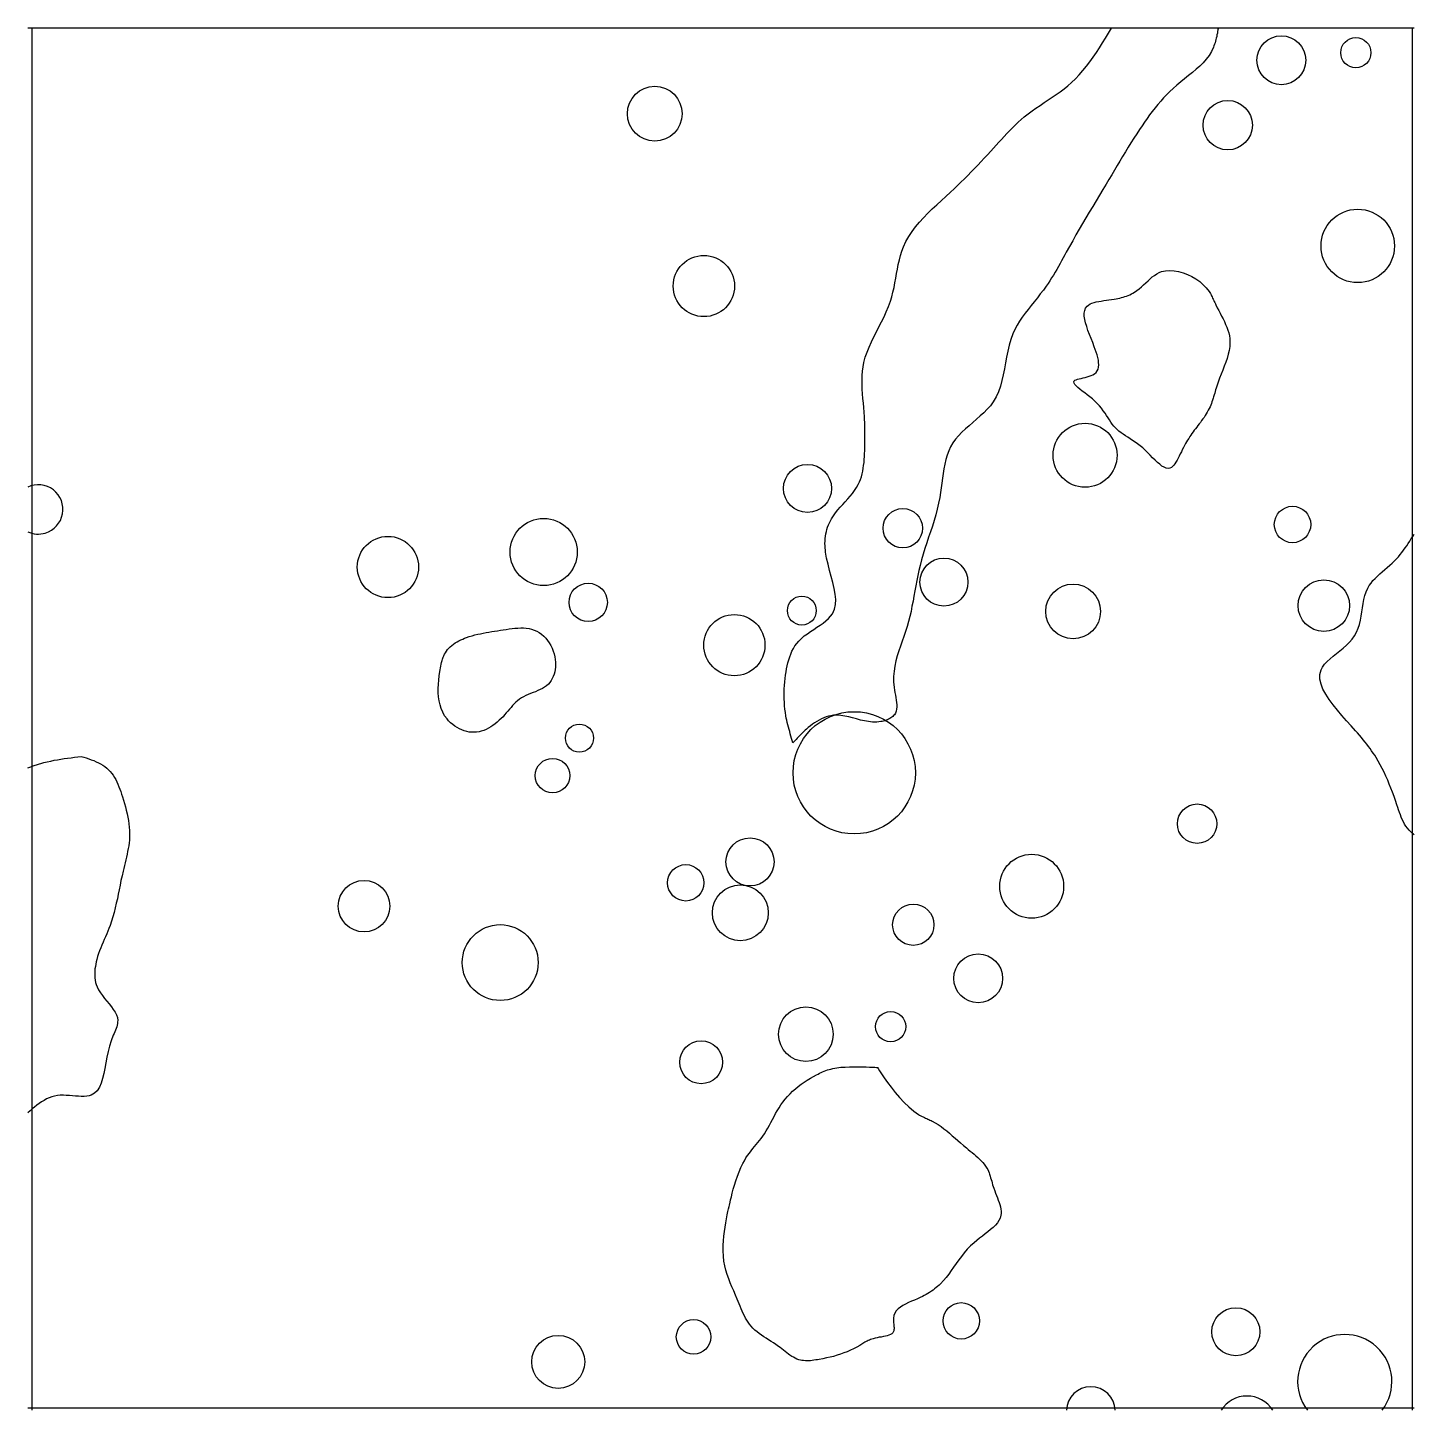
# Model space of a CAD drawing. Extents: x 2.05 to 3.08, y 3.53 to 4.56.
import ezdxf

# ---------------------------------------------------------------- set-up
doc = ezdxf.new("R2010")
doc.units = 0
doc.linetypes.add('HIDDEN', pattern=[0.375, 0.25, -0.125])
for name, color, linetype in [('LAYER1', 7, 'CONTINUOUS'), ('LAYER10', 1, 'CONTINUOUS'), ('LAYER12', 5, 'CONTINUOUS')]:
    doc.layers.add(name, color=color, linetype=linetype)

msp = doc.modelspace()

# ---------------------------------------------------------------- linework, layer by layer
at = {"layer": 'LAYER1', "color": 7, "linetype": 'CONTINUOUS'}
for points in [[(2.0492, 4.5561), (2.0492, 4.5561)], [(2.0492, 4.5561), (3.0733, 4.5561)], [(2.6162, 4.0262), (2.6157, 4.0279), (2.6152, 4.0295), (2.6147, 4.0312), (2.6142, 4.0329), (2.6138, 4.0345), (2.6133, 4.0362), (2.6129, 4.0379), (2.6124, 4.0395), (2.612, 4.0412), (2.6117, 4.0429), (2.6113, 4.0446), (2.611, 4.0463), (2.6106, 4.0487), (2.6103, 4.0512), (2.61, 4.0537), (2.6099, 4.0562), (2.6097, 4.0587), (2.6097, 4.0612), (2.6097, 4.0637), (2.6098, 4.0662), (2.6099, 4.0688), (2.6101, 4.0713), (2.6104, 4.0739), (2.6107, 4.0764), (2.6111, 4.0787), (2.6115, 4.081), (2.6119, 4.0833), (2.6125, 4.0855), (2.6131, 4.0877), (2.6138, 4.0899), (2.6146, 4.092), (2.6155, 4.0941), (2.6166, 4.0961), (2.6177, 4.098), (2.6191, 4.0999), (2.6205, 4.1016), (2.6225, 4.1036), (2.6246, 4.1054), (2.6269, 4.1071), (2.6292, 4.1087), (2.6316, 4.1103), (2.634, 4.1119), (2.6363, 4.1134), (2.6385, 4.115), (2.6406, 4.1166), (2.6425, 4.1183), (2.6441, 4.1201), (2.6455, 4.1219), (2.6469, 4.1252), (2.6477, 4.1287), (2.6479, 4.1324), (2.6475, 4.1364), (2.6468, 4.1406), (2.6458, 4.1449), (2.6446, 4.1494), (2.6434, 4.1539), (2.6422, 4.1585), (2.6411, 4.1631), (2.6404, 4.1676), (2.64, 4.1721), (2.6399, 4.1739), (2.64, 4.1757), (2.6401, 4.1775), (2.6403, 4.1793), (2.6406, 4.181), (2.641, 4.1827), (2.6414, 4.1844), (2.6419, 4.186), (2.6425, 4.1877), (2.6432, 4.1892), (2.644, 4.1908), (2.6448, 4.1923), (2.6462, 4.1945), (2.6478, 4.1967), (2.6495, 4.1988), (2.6513, 4.2008), (2.6531, 4.2029), (2.6549, 4.2049), (2.6568, 4.2069), (2.6586, 4.2089), (2.6603, 4.211), (2.6619, 4.2131), (2.6634, 4.2153), (2.6646, 4.2176), (2.6655, 4.2195), (2.6663, 4.2214), (2.6669, 4.2234), (2.6675, 4.2255), (2.668, 4.2276), (2.6683, 4.2297), (2.6686, 4.2318), (2.6689, 4.234), (2.6691, 4.2362), (2.6692, 4.2384), (2.6693, 4.2406), (2.6694, 4.2427), (2.6695, 4.2449), (2.6696, 4.247), (2.6696, 4.2491), (2.6696, 4.2512), (2.6696, 4.2533), (2.6696, 4.2553), (2.6696, 4.2574), (2.6696, 4.2595), (2.6695, 4.2616), (2.6694, 4.2637), (2.6693, 4.2658), (2.6692, 4.2678), (2.6689, 4.2712), (2.6687, 4.2746), (2.6684, 4.278), (2.6681, 4.2814), (2.6678, 4.2848), (2.6676, 4.2882), (2.6675, 4.2916), (2.6675, 4.2949), (2.6676, 4.2983), (2.6678, 4.3016), (2.6682, 4.3048), (2.6688, 4.308), (2.6698, 4.3119), (2.6711, 4.3157), (2.6726, 4.3195), (2.6743, 4.3233), (2.6761, 4.327), (2.678, 4.3307), (2.6799, 4.3344), (2.6818, 4.3381), (2.6837, 4.3419), (2.6854, 4.3457), (2.6871, 4.3495), (2.6885, 4.3534), (2.6895, 4.3568), (2.6903, 4.3602), (2.6911, 4.3636), (2.6918, 4.367), (2.6924, 4.3705), (2.693, 4.3739), (2.6936, 4.3773), (2.6943, 4.3807), (2.6951, 4.3841), (2.6959, 4.3873), (2.6969, 4.3906), (2.6981, 4.3937), (2.6999, 4.3976), (2.7021, 4.4014), (2.7045, 4.405), (2.7071, 4.4085), (2.71, 4.412), (2.713, 4.4153), (2.7162, 4.4186), (2.7194, 4.4218), (2.7228, 4.4249), (2.7262, 4.428), (2.7295, 4.4311), (2.7329, 4.4342), (2.7356, 4.4367), (2.7382, 4.4392), (2.7407, 4.4417), (2.7433, 4.4442), (2.7458, 4.4467), (2.7483, 4.4492), (2.7507, 4.4517), (2.7532, 4.4543), (2.7556, 4.4569), (2.758, 4.4594), (2.7604, 4.462), (2.7628, 4.4646), (2.7647, 4.4668), (2.7667, 4.469), (2.7687, 4.4712), (2.7707, 4.4734), (2.7727, 4.4756), (2.7747, 4.4778), (2.7768, 4.4799), (2.7789, 4.482), (2.781, 4.4841), (2.7832, 4.4861), (2.7854, 4.4881), (2.7876, 4.49), (2.7905, 4.4922), (2.7934, 4.4944), (2.7963, 4.4965), (2.7993, 4.4985), (2.8023, 4.5006), (2.8053, 4.5026), (2.8083, 4.5046), (2.8113, 4.5067), (2.8142, 4.5087), (2.8171, 4.5109), (2.8199, 4.5131), (2.8226, 4.5154), (2.8255, 4.5183), (2.8284, 4.5212), (2.8311, 4.5243), (2.8337, 4.5275), (2.8363, 4.5308), (2.8387, 4.5342), (2.8411, 4.5377), (2.8434, 4.5412), (2.8456, 4.5448), (2.8478, 4.5484), (2.85, 4.5521), (2.8522, 4.5557)], [(2.9313, 4.5557), (2.9311, 4.5545), (2.9309, 4.5533), (2.9307, 4.5521), (2.9304, 4.5508), (2.9302, 4.5496), (2.9299, 4.5484), (2.9296, 4.5473), (2.9293, 4.5461), (2.929, 4.5449), (2.9286, 4.5438), (2.9282, 4.5427), (2.9278, 4.5416), (2.9263, 4.5385), (2.9245, 4.5356), (2.9224, 4.5328), (2.9201, 4.5302), (2.9176, 4.5277), (2.9149, 4.5253), (2.9122, 4.5229), (2.9093, 4.5206), (2.9064, 4.5182), (2.9036, 4.5159), (2.9007, 4.5136), (2.8979, 4.5111), (2.8955, 4.5089), (2.8931, 4.5065), (2.8909, 4.5041), (2.8887, 4.5017), (2.8865, 4.4992), (2.8845, 4.4967), (2.8825, 4.4941), (2.8805, 4.4915), (2.8786, 4.4888), (2.8768, 4.4862), (2.8749, 4.4835), (2.8731, 4.4808), (2.871, 4.4775), (2.8688, 4.4742), (2.8667, 4.4708), (2.8647, 4.4675), (2.8626, 4.4641), (2.8605, 4.4607), (2.8585, 4.4573), (2.8565, 4.4539), (2.8545, 4.4505), (2.8524, 4.4471), (2.8504, 4.4437), (2.8484, 4.4403), (2.8459, 4.4362), (2.8434, 4.432), (2.8408, 4.4278), (2.8383, 4.4236), (2.8358, 4.4194), (2.8333, 4.4152), (2.8308, 4.411), (2.8284, 4.4068), (2.8259, 4.4026), (2.8235, 4.3983), (2.8211, 4.3941), (2.8187, 4.3898), (2.8176, 4.3877), (2.8164, 4.3855), (2.8152, 4.3834), (2.8141, 4.3813), (2.8129, 4.3791), (2.8117, 4.377), (2.8105, 4.3749), (2.8092, 4.3728), (2.8079, 4.3707), (2.8066, 4.3686), (2.8053, 4.3666), (2.8039, 4.3646), (2.8018, 4.3616), (2.7995, 4.3588), (2.7973, 4.3559), (2.795, 4.3531), (2.7927, 4.3502), (2.7904, 4.3474), (2.7882, 4.3445), (2.7861, 4.3416), (2.7841, 4.3386), (2.7823, 4.3356), (2.7806, 4.3324), (2.7791, 4.3292), (2.7776, 4.3251), (2.7764, 4.3209), (2.7754, 4.3165), (2.7745, 4.3121), (2.7737, 4.3077), (2.7729, 4.3033), (2.772, 4.2989), (2.771, 4.2946), (2.7699, 4.2904), (2.7684, 4.2863), (2.7667, 4.2825), (2.7645, 4.2788), (2.7625, 4.276), (2.7602, 4.2734), (2.7577, 4.2708), (2.755, 4.2684), (2.7523, 4.266), (2.7495, 4.2636), (2.7467, 4.2612), (2.744, 4.2588), (2.7414, 4.2564), (2.7389, 4.2538), (2.7367, 4.2512), (2.7347, 4.2484), (2.733, 4.2455), (2.7317, 4.2425), (2.7305, 4.2393), (2.7296, 4.2361), (2.7288, 4.2327), (2.7281, 4.2293), (2.7276, 4.2258), (2.7271, 4.2223), (2.7266, 4.2187), (2.7261, 4.2151), (2.7256, 4.2116), (2.725, 4.2081), (2.7241, 4.2037), (2.7231, 4.1994), (2.722, 4.1951), (2.7208, 4.1909), (2.7195, 4.1868), (2.7181, 4.1826), (2.7167, 4.1785), (2.7154, 4.1744), (2.714, 4.1702), (2.7127, 4.1661), (2.7115, 4.1619), (2.7104, 4.1577), (2.7095, 4.154), (2.7087, 4.1502), (2.708, 4.1464), (2.7073, 4.1426), (2.7066, 4.1388), (2.7059, 4.135), (2.7052, 4.1312), (2.7044, 4.1274), (2.7037, 4.1236), (2.7028, 4.1198), (2.7019, 4.1161), (2.7008, 4.1124), (2.6996, 4.1088), (2.6984, 4.1051), (2.6971, 4.1015), (2.6958, 4.0979), (2.6946, 4.0943), (2.6935, 4.0906), (2.6925, 4.0869), (2.6917, 4.0831), (2.6911, 4.0793), (2.6908, 4.0753), (2.6908, 4.0713), (2.6912, 4.0671), (2.6915, 4.0653), (2.6918, 4.0634), (2.6921, 4.0616), (2.6925, 4.0597), (2.6928, 4.0579), (2.693, 4.0561), (2.6931, 4.0544), (2.6932, 4.0528), (2.693, 4.0512), (2.6927, 4.0497), (2.6922, 4.0483), (2.6914, 4.047), (2.6908, 4.0464), (2.6902, 4.0458), (2.6895, 4.0452), (2.6888, 4.0447), (2.688, 4.0442), (2.6871, 4.0437), (2.6862, 4.0433), (2.6853, 4.043), (2.6843, 4.0426), (2.6834, 4.0423), (2.6824, 4.0421), (2.6814, 4.0419), (2.6783, 4.0416), (2.6752, 4.0416), (2.6722, 4.0419), (2.6692, 4.0424), (2.6663, 4.0431), (2.6633, 4.0439), (2.6604, 4.0447), (2.6576, 4.0454), (2.6547, 4.046), (2.6518, 4.0465), (2.649, 4.0467), (2.6462, 4.0466), (2.6444, 4.0463), (2.6426, 4.0459), (2.6408, 4.0454), (2.6391, 4.0447), (2.6374, 4.044), (2.6357, 4.0431), (2.634, 4.0421), (2.6323, 4.0411), (2.6307, 4.04), (2.6292, 4.0388), (2.6276, 4.0376), (2.6262, 4.0364), (2.6253, 4.0356), (2.6244, 4.0347), (2.6235, 4.0339), (2.6227, 4.0331), (2.6218, 4.0322), (2.621, 4.0314), (2.6202, 4.0305), (2.6194, 4.0297), (2.6186, 4.0288), (2.6178, 4.028), (2.617, 4.0271), (2.6162, 4.0262)], [(2.8522, 4.5557), (2.8522, 4.5557), (2.8522, 4.5558), (2.8522, 4.5558), (2.8522, 4.5558), (2.8522, 4.5558), (2.8523, 4.5558), (2.8523, 4.5558), (2.8523, 4.5559), (2.8523, 4.5559), (2.8523, 4.5559), (2.8523, 4.5559), (2.8523, 4.5559), (2.8523, 4.5559), (2.8523, 4.5559), (2.8523, 4.556), (2.8523, 4.556), (2.8523, 4.556), (2.8523, 4.556), (2.8523, 4.556), (2.8524, 4.556), (2.8524, 4.5561), (2.8524, 4.5561), (2.8524, 4.5561), (2.8524, 4.5561)], [(2.8522, 4.5557), (2.8522, 4.5557), (2.8522, 4.5557), (2.8522, 4.5557), (2.8522, 4.5557), (2.8522, 4.5557), (2.8522, 4.5557), (2.8522, 4.5557), (2.8522, 4.5557), (2.8522, 4.5557), (2.8522, 4.5557), (2.8522, 4.5557), (2.8522, 4.5557), (2.8522, 4.5557), (2.8522, 4.5557), (2.8522, 4.5557), (2.8522, 4.5557), (2.8522, 4.5557), (2.8522, 4.5557), (2.8522, 4.5557), (2.8522, 4.5557), (2.8522, 4.5557), (2.8522, 4.5557), (2.8522, 4.5557), (2.8522, 4.5557)], [(2.9314, 4.5561), (2.9314, 4.5561), (2.9314, 4.556), (2.9314, 4.556), (2.9314, 4.556), (2.9314, 4.5559), (2.9314, 4.5559), (2.9314, 4.5559), (2.9314, 4.5558), (2.9313, 4.5558), (2.9313, 4.5558), (2.9313, 4.5558), (2.9313, 4.5557), (2.9313, 4.5554), (2.9312, 4.5552), (2.9312, 4.5551), (2.9312, 4.555), (2.9312, 4.555), (2.9312, 4.555), (2.9312, 4.555), (2.9312, 4.5551), (2.9312, 4.5553), (2.9313, 4.5554), (2.9313, 4.5556), (2.9313, 4.5557)], [(2.9313, 4.5557), (2.9313, 4.5557), (2.9313, 4.5557), (2.9313, 4.5557), (2.9313, 4.5557), (2.9313, 4.5557), (2.9313, 4.5557), (2.9313, 4.5557), (2.9313, 4.5557), (2.9313, 4.5557), (2.9313, 4.5557), (2.9313, 4.5557), (2.9313, 4.5557), (2.9313, 4.5557), (2.9313, 4.5557), (2.9313, 4.5557), (2.9313, 4.5557), (2.9313, 4.5557), (2.9313, 4.5557), (2.9313, 4.5557), (2.9313, 4.5557), (2.9313, 4.5557), (2.9313, 4.5557), (2.9313, 4.5557), (2.9313, 4.5557)], [(3.0733, 4.5561), (3.0766, 4.5561)], [(3.0766, 3.9581), (3.0764, 3.9583), (3.0762, 3.9585), (3.0759, 3.9587), (3.0757, 3.9588), (3.0755, 3.959), (3.0753, 3.9592), (3.075, 3.9593), (3.0748, 3.9595), (3.0746, 3.9597), (3.0744, 3.9599), (3.0742, 3.9601), (3.074, 3.9603), (3.0727, 3.9615), (3.0715, 3.9629), (3.0704, 3.9644), (3.0694, 3.966), (3.0685, 3.9676), (3.0677, 3.9693), (3.067, 3.9711), (3.0663, 3.9729), (3.0656, 3.9747), (3.065, 3.9765), (3.0644, 3.9784), (3.0637, 3.9803), (3.0627, 3.9834), (3.0616, 3.9865), (3.0605, 3.9896), (3.0593, 3.9926), (3.0581, 3.9956), (3.0569, 3.9986), (3.0556, 4.0015), (3.0542, 4.0044), (3.0529, 4.0072), (3.0514, 4.0099), (3.0499, 4.0126), (3.0483, 4.0153), (3.0473, 4.017), (3.0462, 4.0186), (3.045, 4.0203), (3.0439, 4.0219), (3.0427, 4.0236), (3.0414, 4.0252), (3.0402, 4.0268), (3.0388, 4.0285), (3.0375, 4.0301), (3.0361, 4.0318), (3.0346, 4.0335), (3.0331, 4.0352), (3.0298, 4.0389), (3.0264, 4.0426), (3.023, 4.0465), (3.0196, 4.0504), (3.0164, 4.0543), (3.0135, 4.0583), (3.011, 4.0622), (3.0089, 4.066), (3.0075, 4.0698), (3.0067, 4.0734), (3.0067, 4.0769), (3.0075, 4.0802), (3.0087, 4.0823), (3.0102, 4.0844), (3.0121, 4.0864), (3.0142, 4.0884), (3.0165, 4.0904), (3.019, 4.0923), (3.0214, 4.0943), (3.0239, 4.0964), (3.0263, 4.0985), (3.0286, 4.1007), (3.0306, 4.1031), (3.0324, 4.1055), (3.0339, 4.1082), (3.035, 4.1111), (3.0359, 4.114), (3.0367, 4.117), (3.0372, 4.1201), (3.0377, 4.1232), (3.0382, 4.1263), (3.0387, 4.1294), (3.0392, 4.1324), (3.04, 4.1353), (3.0409, 4.1381), (3.0421, 4.1408), (3.0433, 4.1427), (3.0446, 4.1446), (3.046, 4.1464), (3.0476, 4.1481), (3.0493, 4.1497), (3.0511, 4.1514), (3.0529, 4.153), (3.0548, 4.1546), (3.0566, 4.1561), (3.0585, 4.1578), (3.0603, 4.1594), (3.062, 4.1611), (3.0635, 4.1626), (3.0648, 4.1641), (3.0662, 4.1657), (3.0675, 4.1673), (3.0687, 4.169), (3.0699, 4.1706), (3.0711, 4.1723), (3.0722, 4.174), (3.0733, 4.1757), (3.0744, 4.1775), (3.0755, 4.1792), (3.0766, 4.1809)]]:
    msp.add_lwpolyline(points, dxfattribs=at)
at = {"layer": 'LAYER1', "color": 7, "linetype": 'HIDDEN'}
for points in [[(2.8892, 4.3754), (2.8923, 4.376), (2.8954, 4.3762), (2.8987, 4.376), (2.902, 4.3754), (2.9053, 4.3745), (2.9086, 4.3733), (2.9118, 4.3717), (2.9148, 4.37), (2.9176, 4.368), (2.9202, 4.3657), (2.9225, 4.3633), (2.9245, 4.3607), (2.925, 4.3599), (2.9255, 4.3591), (2.926, 4.3583), (2.9264, 4.3575), (2.9268, 4.3566), (2.9272, 4.3558), (2.9276, 4.355), (2.928, 4.3541), (2.9284, 4.3533), (2.9288, 4.3524), (2.9292, 4.3516), (2.9296, 4.3507), (2.9306, 4.3486), (2.9317, 4.3466), (2.9327, 4.3445), (2.9338, 4.3424), (2.9349, 4.3404), (2.9359, 4.3383), (2.9368, 4.3362), (2.9377, 4.3341), (2.9385, 4.332), (2.9391, 4.3299), (2.9396, 4.3278), (2.9399, 4.3257), (2.94, 4.3228), (2.9399, 4.3199), (2.9394, 4.317), (2.9388, 4.3141), (2.9379, 4.3111), (2.9369, 4.3082), (2.9358, 4.3053), (2.9347, 4.3023), (2.9335, 4.2993), (2.9323, 4.2964), (2.9312, 4.2934), (2.9302, 4.2904), (2.9298, 4.2891), (2.9294, 4.2878), (2.929, 4.2866), (2.9287, 4.2853), (2.9283, 4.284), (2.9279, 4.2827), (2.9275, 4.2815), (2.9272, 4.2802), (2.9267, 4.279), (2.9263, 4.2777), (2.9258, 4.2765), (2.9253, 4.2753), (2.9247, 4.274), (2.924, 4.2726), (2.9232, 4.2713), (2.9224, 4.27), (2.9216, 4.2687), (2.9208, 4.2674), (2.9199, 4.2662), (2.919, 4.265), (2.9181, 4.2637), (2.9172, 4.2625), (2.9163, 4.2613), (2.9154, 4.2601), (2.9145, 4.259), (2.9136, 4.2578), (2.9128, 4.2566), (2.9119, 4.2555), (2.9111, 4.2543), (2.9103, 4.2531), (2.9095, 4.2518), (2.9086, 4.2506), (2.9078, 4.2492), (2.9071, 4.2479), (2.9063, 4.2465), (2.9055, 4.245), (2.9047, 4.2434), (2.904, 4.2418), (2.9032, 4.2403), (2.9024, 4.2387), (2.9016, 4.2371), (2.9009, 4.2357), (2.9, 4.2343), (2.8992, 4.233), (2.8984, 4.2319), (2.8975, 4.231), (2.8966, 4.2303), (2.8956, 4.2298), (2.8942, 4.2296), (2.8927, 4.2298), (2.8912, 4.2304), (2.8896, 4.2313), (2.888, 4.2326), (2.8863, 4.234), (2.8845, 4.2357), (2.8827, 4.2375), (2.8809, 4.2393), (2.8791, 4.2412), (2.8772, 4.243), (2.8754, 4.2447), (2.8735, 4.2463), (2.8716, 4.2477), (2.8697, 4.2491), (2.8679, 4.2503), (2.8661, 4.2515), (2.8643, 4.2527), (2.8626, 4.2538), (2.8609, 4.2549), (2.8593, 4.256), (2.8578, 4.2571), (2.8564, 4.2583), (2.8551, 4.2596), (2.8539, 4.2609), (2.8528, 4.2624), (2.8517, 4.2639), (2.8507, 4.2655), (2.8497, 4.2671), (2.8486, 4.2688), (2.8475, 4.2705), (2.8462, 4.2723), (2.8449, 4.2741), (2.8434, 4.2759), (2.8417, 4.2777), (2.8399, 4.2795), (2.8381, 4.2811), (2.8362, 4.2826), (2.8343, 4.2841), (2.8324, 4.2855), (2.8306, 4.2869), (2.8289, 4.2883), (2.8273, 4.2895), (2.8261, 4.2907), (2.8251, 4.2918), (2.8245, 4.2928), (2.8243, 4.2937), (2.8247, 4.2944), (2.8252, 4.2949), (2.8261, 4.2953), (2.8271, 4.2957), (2.8284, 4.296), (2.8298, 4.2963), (2.8312, 4.2967), (2.8328, 4.297), (2.8343, 4.2974), (2.8358, 4.2978), (2.8372, 4.2983), (2.8385, 4.2989), (2.8397, 4.2996), (2.8408, 4.3006), (2.8417, 4.3018), (2.8423, 4.3032), (2.8427, 4.3047), (2.8428, 4.3063), (2.8427, 4.308), (2.8425, 4.3098), (2.8421, 4.3117), (2.8416, 4.3136), (2.8409, 4.3156), (2.8402, 4.3177), (2.8395, 4.3197), (2.8383, 4.3228), (2.8371, 4.3259), (2.8359, 4.3289), (2.8348, 4.3318), (2.8339, 4.3347), (2.8331, 4.3374), (2.8325, 4.34), (2.8321, 4.3424), (2.8321, 4.3446), (2.8324, 4.3466), (2.8331, 4.3483), (2.8342, 4.3498), (2.8352, 4.3506), (2.8364, 4.3514), (2.8378, 4.352), (2.8393, 4.3525), (2.841, 4.3529), (2.8428, 4.3533), (2.8446, 4.3536), (2.8465, 4.3539), (2.8485, 4.3542), (2.8504, 4.3545), (2.8523, 4.3547), (2.8542, 4.355), (2.8556, 4.3552), (2.857, 4.3555), (2.8584, 4.3558), (2.8597, 4.3561), (2.8609, 4.3565), (2.8622, 4.3569), (2.8634, 4.3573), (2.8646, 4.3578), (2.8658, 4.3583), (2.867, 4.3589), (2.8681, 4.3595), (2.8692, 4.3602), (2.871, 4.3614), (2.8727, 4.3627), (2.8744, 4.3641), (2.876, 4.3656), (2.8776, 4.3671), (2.8793, 4.3685), (2.8809, 4.37), (2.8825, 4.3714), (2.8842, 4.3726), (2.8858, 4.3737), (2.8875, 4.3747), (2.8892, 4.3754)], [(2.3801, 4.034), (2.3782, 4.034), (2.3764, 4.0342), (2.3745, 4.0346), (2.3727, 4.0351), (2.3709, 4.0358), (2.3691, 4.0366), (2.3673, 4.0376), (2.3656, 4.0386), (2.3641, 4.0398), (2.3625, 4.0411), (2.3611, 4.0424), (2.3599, 4.0439), (2.3581, 4.0463), (2.3567, 4.0489), (2.3555, 4.0516), (2.3547, 4.0544), (2.354, 4.0573), (2.3536, 4.0603), (2.3534, 4.0633), (2.3534, 4.0664), (2.3535, 4.0696), (2.3537, 4.0727), (2.3541, 4.0759), (2.3545, 4.079), (2.3547, 4.0804), (2.355, 4.0817), (2.3552, 4.0831), (2.3555, 4.0844), (2.3558, 4.0858), (2.3562, 4.0871), (2.3566, 4.0883), (2.357, 4.0896), (2.3575, 4.0908), (2.3581, 4.0919), (2.3587, 4.093), (2.3594, 4.0941), (2.3603, 4.0953), (2.3613, 4.0964), (2.3623, 4.0974), (2.3635, 4.0984), (2.3647, 4.0993), (2.366, 4.1002), (2.3673, 4.101), (2.3687, 4.1018), (2.3701, 4.1025), (2.3715, 4.1031), (2.3729, 4.1037), (2.3744, 4.1043), (2.3764, 4.105), (2.3785, 4.1056), (2.3805, 4.1062), (2.3826, 4.1067), (2.3846, 4.1071), (2.3867, 4.1075), (2.3888, 4.1079), (2.3909, 4.1083), (2.393, 4.1086), (2.3951, 4.1089), (2.3973, 4.1092), (2.3994, 4.1096), (2.4016, 4.1099), (2.4037, 4.1103), (2.4059, 4.1106), (2.4081, 4.1109), (2.4102, 4.1111), (2.4124, 4.1113), (2.4145, 4.1114), (2.4166, 4.1114), (2.4186, 4.1112), (2.4207, 4.1109), (2.4226, 4.1105), (2.4245, 4.1098), (2.4264, 4.1089), (2.4282, 4.1079), (2.4299, 4.1067), (2.4315, 4.1053), (2.433, 4.1037), (2.4344, 4.102), (2.4356, 4.1002), (2.4368, 4.0983), (2.4378, 4.0963), (2.4386, 4.0942), (2.4393, 4.0921), (2.4398, 4.0899), (2.4401, 4.088), (2.4403, 4.0861), (2.4403, 4.0843), (2.4402, 4.0824), (2.44, 4.0806), (2.4397, 4.0788), (2.4392, 4.077), (2.4386, 4.0754), (2.4379, 4.0738), (2.437, 4.0723), (2.4361, 4.071), (2.435, 4.0697), (2.4336, 4.0685), (2.4322, 4.0674), (2.4306, 4.0665), (2.4289, 4.0657), (2.4272, 4.0649), (2.4254, 4.0641), (2.4236, 4.0634), (2.4218, 4.0627), (2.42, 4.062), (2.4183, 4.0612), (2.4166, 4.0604), (2.415, 4.0595), (2.4135, 4.0585), (2.4122, 4.0574), (2.4109, 4.0563), (2.4097, 4.0551), (2.4085, 4.0538), (2.4073, 4.0525), (2.4061, 4.0511), (2.405, 4.0498), (2.4038, 4.0484), (2.4026, 4.047), (2.4014, 4.0456), (2.4001, 4.0443), (2.3986, 4.0429), (2.3971, 4.0415), (2.3956, 4.0403), (2.3939, 4.0391), (2.3923, 4.038), (2.3906, 4.037), (2.3889, 4.0361), (2.3871, 4.0354), (2.3853, 4.0348), (2.3836, 4.0344), (2.3818, 4.0341), (2.3801, 4.034)]]:
    msp.add_lwpolyline(points, dxfattribs=at)
at = {"layer": 'LAYER1', "color": 7, "linetype": 'CONTINUOUS'}
for centre, radius in [((2.9781, 4.532), 0.0181), ((3.0333, 4.5376), 0.0112), ((2.5138, 4.4924), 0.0203), ((2.9384, 4.4839), 0.0183), ((3.0347, 4.3944), 0.0272), ((2.5502, 4.3647), 0.0227), ((2.8327, 4.2393), 0.0237), ((2.627, 4.2147), 0.0178), ((2.4315, 4.1676), 0.0249), ((2.6976, 4.1852), 0.0146), ((2.9864, 4.188), 0.0135), ((2.3161, 4.1565), 0.0227), ((2.7281, 4.1453), 0.0178), ((2.4645, 4.1303), 0.0142), ((2.8238, 4.1236), 0.0203), ((3.0096, 4.1279), 0.0191), ((2.6228, 4.1242), 0.0107), ((2.5728, 4.0986), 0.0227), ((2.6616, 4.004), 0.0453), ((2.458, 4.0297), 0.0104), ((2.4381, 4.0019), 0.0128), ((2.9157, 3.9663), 0.0146), ((2.5844, 3.938), 0.0178), ((2.5368, 3.9225), 0.0135), ((2.7931, 3.9199), 0.0237), ((2.2984, 3.9052), 0.0191), ((2.5772, 3.9003), 0.0207), ((2.7054, 3.8914), 0.0153), ((2.3993, 3.8634), 0.0281), ((2.7535, 3.8517), 0.0181), ((2.6258, 3.8103), 0.0202), ((2.6886, 3.8159), 0.0112), ((2.5482, 3.7895), 0.0159), ((2.7409, 3.5979), 0.0135), ((2.9444, 3.5898), 0.0178), ((2.5426, 3.586), 0.0128), ((2.4423, 3.5675), 0.0196)]:
    msp.add_circle(centre, radius, dxfattribs=at)
for centre, radius, start, end in [((2.057, 4.1992), 0.0183, -73.5042, 115.1561), ((2.057, 4.1992), 0.0183, -115.1554, -73.5047), ((3.0251, 3.5529), 0.0349, -37.483, -142.5172), ((2.8369, 3.531), 0.0181, 2.0445, 177.9555), ((2.9526, 3.5196), 0.0226, 32.3776, 147.6224)]:
    msp.add_arc(centre, radius, start, end, dxfattribs=at)
at = {"layer": 'LAYER10', "color": 1, "linetype": 'CONTINUOUS'}
for points in [[(2.0889, 4.0162), (2.0908, 4.0156), (2.0926, 4.015), (2.0945, 4.0143), (2.0963, 4.0137), (2.0981, 4.013), (2.0999, 4.0122), (2.1016, 4.0114), (2.1032, 4.0106), (2.1048, 4.0096), (2.1063, 4.0086), (2.1077, 4.0075), (2.1091, 4.0063), (2.1103, 4.005), (2.1114, 4.0036), (2.1125, 4.0022), (2.1135, 4.0006), (2.1144, 3.999), (2.1152, 3.9973), (2.116, 3.9955), (2.1167, 3.9937), (2.1174, 3.9919), (2.1181, 3.9901), (2.1187, 3.9882), (2.1193, 3.9863), (2.1201, 3.9838), (2.1208, 3.9813), (2.1216, 3.9788), (2.1222, 3.9762), (2.1228, 3.9737), (2.1233, 3.9712), (2.1238, 3.9687), (2.1241, 3.9662), (2.1244, 3.9637), (2.1246, 3.9612), (2.1247, 3.9587), (2.1246, 3.9562), (2.1245, 3.9542), (2.1243, 3.9521), (2.124, 3.95), (2.1236, 3.9479), (2.1232, 3.9458), (2.1228, 3.9437), (2.1223, 3.9416), (2.1218, 3.9395), (2.1213, 3.9374), (2.1208, 3.9353), (2.1203, 3.9332), (2.1198, 3.9311), (2.1191, 3.9277), (2.1183, 3.9243), (2.1177, 3.9208), (2.117, 3.9174), (2.1163, 3.914), (2.1156, 3.9106), (2.1148, 3.9073), (2.1141, 3.9039), (2.1132, 3.9006), (2.1123, 3.8973), (2.1113, 3.894), (2.1102, 3.8908), (2.1094, 3.8887), (2.1085, 3.8866), (2.1077, 3.8846), (2.1068, 3.8825), (2.1059, 3.8805), (2.105, 3.8784), (2.1041, 3.8763), (2.1033, 3.8742), (2.1025, 3.8721), (2.1017, 3.87), (2.101, 3.8678), (2.1004, 3.8656), (2.0999, 3.8639), (2.0996, 3.8622), (2.0993, 3.8605), (2.099, 3.8588), (2.0989, 3.8571), (2.0988, 3.8554), (2.0988, 3.8537), (2.0989, 3.852), (2.0991, 3.8504), (2.0995, 3.8487), (2.1, 3.8471), (2.1006, 3.8455), (2.1017, 3.8432), (2.103, 3.841), (2.1045, 3.8389), (2.1062, 3.8368), (2.1079, 3.8348), (2.1096, 3.8327), (2.1112, 3.8307), (2.1126, 3.8287), (2.1139, 3.8267), (2.1149, 3.8247), (2.1156, 3.8226), (2.1159, 3.8205), (2.1158, 3.8194), (2.1157, 3.8182), (2.1155, 3.817), (2.1151, 3.8158), (2.1147, 3.8146), (2.1142, 3.8134), (2.1137, 3.8121), (2.1132, 3.8108), (2.1126, 3.8095), (2.1121, 3.8082), (2.1115, 3.8068), (2.111, 3.8054), (2.1097, 3.8015), (2.1087, 3.7974), (2.1079, 3.7932), (2.1071, 3.7891), (2.1063, 3.785), (2.1056, 3.7811), (2.1047, 3.7774), (2.1036, 3.774), (2.1023, 3.771), (2.1007, 3.7684), (2.0987, 3.7665), (2.0963, 3.7651), (2.0946, 3.7646), (2.0929, 3.7643), (2.0909, 3.7642), (2.0889, 3.7642), (2.0868, 3.7643), (2.0846, 3.7645), (2.0823, 3.7647), (2.0801, 3.7649), (2.0778, 3.765), (2.0756, 3.7651), (2.0733, 3.7651), (2.0712, 3.7649), (2.0691, 3.7645), (2.067, 3.7639), (2.0651, 3.7632), (2.0631, 3.7623), (2.0613, 3.7613), (2.0595, 3.7602), (2.0577, 3.759), (2.056, 3.7577), (2.0543, 3.7563), (2.0526, 3.7549), (2.0509, 3.7535), (2.0492, 3.752)], [(2.0492, 4.0077), (2.05, 4.008), (2.0508, 4.0083), (2.0516, 4.0085), (2.0524, 4.0088), (2.0532, 4.0091), (2.054, 4.0094), (2.0548, 4.0096), (2.0556, 4.0099), (2.0564, 4.0101), (2.0572, 4.0104), (2.058, 4.0106), (2.0588, 4.0109), (2.0612, 4.0116), (2.0637, 4.0122), (2.0662, 4.0127), (2.0687, 4.0133), (2.0712, 4.0137), (2.0737, 4.0141), (2.0762, 4.0145), (2.0787, 4.0149), (2.0813, 4.0152), (2.0838, 4.0156), (2.0863, 4.0159), (2.0889, 4.0162)], [(2.6788, 3.7857), (2.6793, 3.7849), (2.6804, 3.7832), (2.6819, 3.7809), (2.6839, 3.7779), (2.6863, 3.7746), (2.689, 3.771), (2.692, 3.7672), (2.6952, 3.7634), (2.6986, 3.7598), (2.7021, 3.7564), (2.7057, 3.7533), (2.7093, 3.7508), (2.7101, 3.7503), (2.711, 3.7498), (2.7119, 3.7494), (2.7127, 3.749), (2.7136, 3.7486), (2.7144, 3.7482), (2.7153, 3.7478), (2.7161, 3.7474), (2.7169, 3.7471), (2.7177, 3.7467), (2.7186, 3.7463), (2.7194, 3.7459), (2.7216, 3.7447), (2.7238, 3.7433), (2.726, 3.7419), (2.7281, 3.7403), (2.7302, 3.7386), (2.7322, 3.7369), (2.7343, 3.7351), (2.7363, 3.7333), (2.7384, 3.7315), (2.7404, 3.7297), (2.7425, 3.7279), (2.7447, 3.7261), (2.7461, 3.7249), (2.7475, 3.7237), (2.749, 3.7226), (2.7504, 3.7214), (2.7518, 3.7202), (2.7532, 3.719), (2.7545, 3.7178), (2.7557, 3.7166), (2.7569, 3.7153), (2.758, 3.7139), (2.759, 3.7126), (2.7599, 3.7111), (2.7605, 3.71), (2.761, 3.7089), (2.7615, 3.7077), (2.7619, 3.7065), (2.7623, 3.7052), (2.7627, 3.704), (2.7631, 3.7027), (2.7635, 3.7014), (2.7638, 3.7001), (2.7642, 3.6988), (2.7646, 3.6974), (2.765, 3.6961), (2.7657, 3.6943), (2.7663, 3.6926), (2.767, 3.6908), (2.7677, 3.6891), (2.7683, 3.6874), (2.7689, 3.6856), (2.7695, 3.684), (2.7699, 3.6823), (2.7702, 3.6807), (2.7704, 3.6791), (2.7704, 3.6775), (2.7703, 3.6761), (2.7697, 3.6741), (2.7688, 3.6723), (2.7677, 3.6705), (2.7662, 3.6688), (2.7645, 3.6671), (2.7627, 3.6655), (2.7607, 3.6639), (2.7587, 3.6623), (2.7566, 3.6607), (2.7544, 3.6591), (2.7524, 3.6575), (2.7504, 3.6558), (2.7478, 3.6534), (2.7454, 3.6509), (2.7432, 3.6483), (2.7411, 3.6456), (2.7391, 3.643), (2.7372, 3.6403), (2.7353, 3.6377), (2.7335, 3.6351), (2.7316, 3.6325), (2.7297, 3.63), (2.7277, 3.6277), (2.7255, 3.6254), (2.7245, 3.6244), (2.7234, 3.6234), (2.7223, 3.6225), (2.7212, 3.6216), (2.72, 3.6207), (2.7188, 3.6199), (2.7175, 3.619), (2.7162, 3.6182), (2.7149, 3.6174), (2.7135, 3.6167), (2.7121, 3.6159), (2.7106, 3.6152), (2.7084, 3.6142), (2.7062, 3.6133), (2.704, 3.6124), (2.7018, 3.6114), (2.6997, 3.6103), (2.6977, 3.6093), (2.6958, 3.6081), (2.6942, 3.6068), (2.6928, 3.6053), (2.6917, 3.6037), (2.691, 3.6019), (2.6906, 3.6), (2.6906, 3.5991), (2.6906, 3.5982), (2.6907, 3.5973), (2.6908, 3.5964), (2.6909, 3.5955), (2.691, 3.5946), (2.691, 3.5937), (2.6911, 3.5929), (2.6911, 3.5921), (2.691, 3.5913), (2.6909, 3.5906), (2.6907, 3.5899), (2.6902, 3.589), (2.6894, 3.5883), (2.6885, 3.5877), (2.6873, 3.5872), (2.6861, 3.5868), (2.6847, 3.5865), (2.6832, 3.5862), (2.6817, 3.5859), (2.6802, 3.5857), (2.6786, 3.5854), (2.6771, 3.5851), (2.6757, 3.5847), (2.6747, 3.5844), (2.6738, 3.5841), (2.6729, 3.5837), (2.672, 3.5833), (2.6712, 3.5829), (2.6704, 3.5825), (2.6696, 3.582), (2.6688, 3.5815), (2.668, 3.581), (2.6672, 3.5806), (2.6665, 3.5801), (2.6657, 3.5796), (2.6635, 3.5783), (2.6612, 3.5772), (2.6588, 3.5761), (2.6564, 3.575), (2.654, 3.5741), (2.6515, 3.5732), (2.6489, 3.5724), (2.6463, 3.5716), (2.6437, 3.571), (2.641, 3.5704), (2.6384, 3.5698), (2.6356, 3.5693), (2.6344, 3.5691), (2.6331, 3.5689), (2.6318, 3.5687), (2.6305, 3.5685), (2.6292, 3.5684), (2.6279, 3.5684), (2.6266, 3.5683), (2.6254, 3.5684), (2.6241, 3.5685), (2.6229, 3.5686), (2.6217, 3.5688), (2.6206, 3.5691), (2.6192, 3.5696), (2.6179, 3.5702), (2.6166, 3.5709), (2.6153, 3.5716), (2.614, 3.5724), (2.6128, 3.5733), (2.6116, 3.5742), (2.6104, 3.5752), (2.6091, 3.5762), (2.6079, 3.5771), (2.6067, 3.5781), (2.6054, 3.579), (2.6036, 3.5803), (2.6019, 3.5815), (2.6, 3.5827), (2.5982, 3.5838), (2.5964, 3.585), (2.5947, 3.5861), (2.5929, 3.5873), (2.5912, 3.5885), (2.5896, 3.5897), (2.588, 3.591), (2.5866, 3.5924), (2.5852, 3.5939), (2.584, 3.5954), (2.583, 3.5969), (2.582, 3.5984), (2.581, 3.6), (2.5802, 3.6017), (2.5793, 3.6034), (2.5786, 3.6052), (2.5778, 3.6069), (2.5771, 3.6087), (2.5764, 3.6104), (2.5756, 3.6122), (2.5749, 3.6139), (2.5736, 3.617), (2.5723, 3.6201), (2.571, 3.6231), (2.5698, 3.6261), (2.5686, 3.6291), (2.5675, 3.6322), (2.5666, 3.6354), (2.5658, 3.6387), (2.5651, 3.6422), (2.5647, 3.6459), (2.5645, 3.6498), (2.5645, 3.654), (2.5647, 3.6573), (2.565, 3.6606), (2.5654, 3.664), (2.5659, 3.6673), (2.5664, 3.6706), (2.567, 3.6736), (2.5675, 3.6764), (2.568, 3.6789), (2.5685, 3.6809), (2.5689, 3.6826), (2.5691, 3.6837), (2.5693, 3.6842), (2.5693, 3.6842), (2.5693, 3.6842), (2.5693, 3.6842), (2.5693, 3.6842), (2.5693, 3.6842), (2.5693, 3.6842), (2.5693, 3.6842), (2.5693, 3.6842), (2.5692, 3.6842), (2.5692, 3.6842), (2.5692, 3.6842), (2.5693, 3.6842), (2.5694, 3.6847), (2.5696, 3.6859), (2.57, 3.6877), (2.5706, 3.6899), (2.5712, 3.6925), (2.572, 3.6954), (2.5729, 3.6985), (2.574, 3.7017), (2.5751, 3.705), (2.5763, 3.7083), (2.5776, 3.7115), (2.579, 3.7144), (2.5802, 3.7166), (2.5814, 3.7186), (2.5826, 3.7205), (2.5839, 3.7222), (2.5852, 3.7239), (2.5865, 3.7255), (2.5877, 3.727), (2.589, 3.7285), (2.5903, 3.73), (2.5915, 3.7315), (2.5927, 3.7331), (2.5939, 3.7347), (2.5952, 3.7366), (2.5964, 3.7386), (2.5976, 3.7406), (2.5988, 3.7428), (2.5999, 3.7449), (2.6011, 3.7471), (2.6022, 3.7493), (2.6034, 3.7515), (2.6046, 3.7536), (2.6059, 3.7558), (2.6073, 3.7579), (2.6087, 3.7599), (2.6104, 3.7621), (2.6122, 3.7641), (2.6141, 3.7661), (2.616, 3.768), (2.6181, 3.7699), (2.6202, 3.7716), (2.6224, 3.7732), (2.6246, 3.7748), (2.6268, 3.7763), (2.6291, 3.7777)], [(2.6291, 3.7777), (2.6314, 3.779), (2.6336, 3.7803), (2.6348, 3.7808), (2.6359, 3.7814), (2.637, 3.7819), (2.6382, 3.7824), (2.6394, 3.7829), (2.6406, 3.7834), (2.6418, 3.7838), (2.6431, 3.7842), (2.6444, 3.7845), (2.6458, 3.7849), (2.6472, 3.7852), (2.6487, 3.7854), (2.6517, 3.7858), (2.6548, 3.786), (2.6581, 3.7862), (2.6613, 3.7862), (2.6645, 3.7862), (2.6676, 3.7862), (2.6704, 3.7861), (2.673, 3.786), (2.6752, 3.7858), (2.6769, 3.7858), (2.6782, 3.7857), (2.6788, 3.7857), (2.6788, 3.7857), (2.6789, 3.7857), (2.6789, 3.7857), (2.6789, 3.7857), (2.6789, 3.7857), (2.6789, 3.7857), (2.6789, 3.7858), (2.6789, 3.7858), (2.6788, 3.7857), (2.6788, 3.7857), (2.6788, 3.7857), (2.6788, 3.7857)]]:
    msp.add_lwpolyline(points, dxfattribs=at)
at = {"layer": 'LAYER12', "color": 5, "linetype": 'CONTINUOUS'}
for points in [[(2.0492, 4.5561), (2.0492, 4.5561)], [(2.0492, 4.5561), (3.0733, 4.5561)], [(2.0522, 4.5561), (2.0522, 4.5557)], [(2.0522, 4.5557), (2.0522, 3.5317)], [(3.0733, 4.5561), (3.0766, 4.5561)], [(3.0752, 4.5557), (3.0752, 4.5561)], [(3.0752, 3.5317), (3.0752, 4.5557)], [(3.0766, 3.5331), (2.0492, 3.5331)]]:
    msp.add_lwpolyline(points, dxfattribs=at)

doc.saveas('drawing.dxf')
